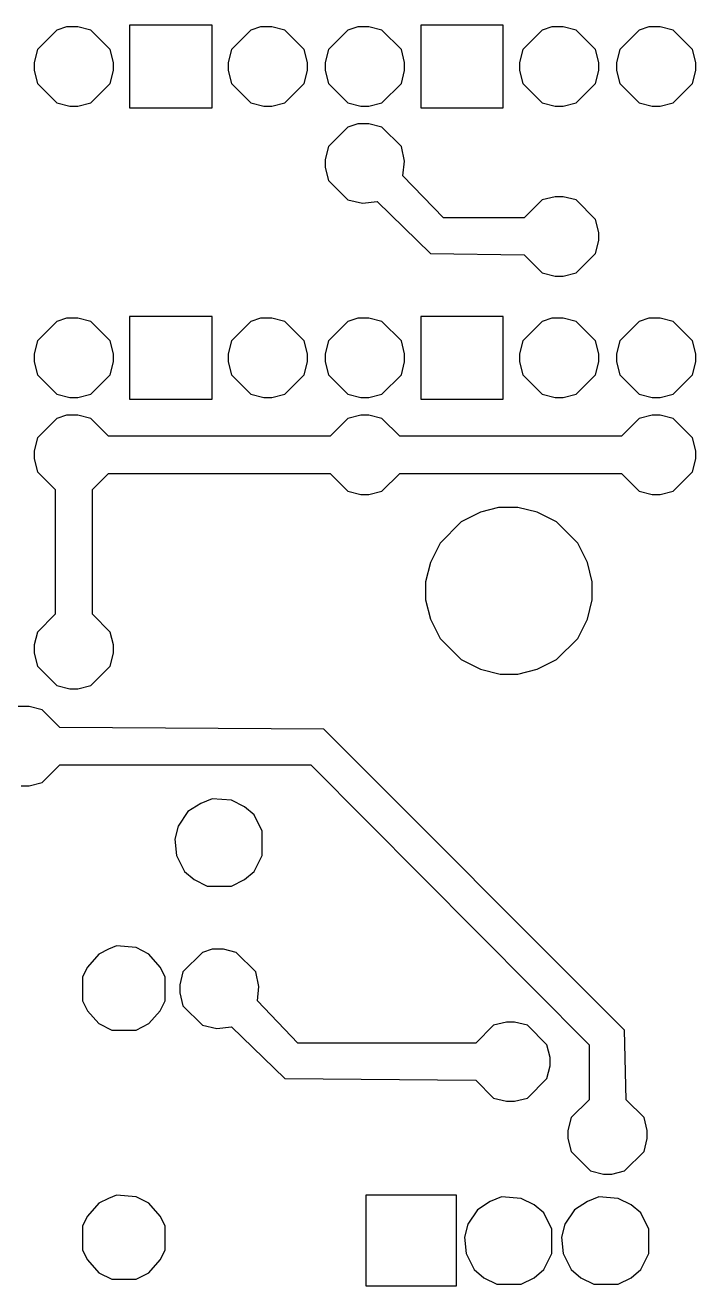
# Model space of a CAD drawing. Header units: millimetres. Extents: x 2 to 82, y 1 to 183.
# Drawn here: x 62.25 to 79.8, y 123.66 to 156.63 of the extents above; entities that cross this region are included whole.
import ezdxf

# ---------------------------------------------------------------- set-up
doc = ezdxf.new("R2010")
doc.units = ezdxf.units.MM
doc.layers.add('Default', color=70, linetype='Continuous')

msp = doc.modelspace()

# ---------------------------------------------------------------- linework, layer by layer
at = {"layer": 'Default'}
for points in [[(63.330667, 156.591), (63.330667, 156.591), (63.076667, 156.506333), (62.568667, 155.998333), (62.484, 155.659667), (62.484, 155.448), (62.568667, 155.109333), (63.076667, 154.601333), (63.415333, 154.516667), (63.627, 154.516667), (63.965667, 154.601333), (64.473667, 155.109333), (64.558333, 155.448), (64.558333, 155.659667), (64.473667, 155.998333), (63.965667, 156.506333), (63.627, 156.591), (63.330667, 156.591)], [(63.330667, 156.591), (63.330667, 156.591), (63.076667, 156.506333), (62.568667, 155.998333), (62.484, 155.659667), (62.484, 155.448), (62.568667, 155.109333), (63.076667, 154.601333), (63.415333, 154.516667), (63.627, 154.516667), (63.965667, 154.601333), (64.473667, 155.109333), (64.558333, 155.448), (64.558333, 155.659667), (64.473667, 155.998333), (63.965667, 156.506333), (63.627, 156.591), (63.330667, 156.591)], [(64.981667, 156.633333), (64.981667, 156.633333), (64.981667, 154.474333), (67.140667, 154.474333), (67.140667, 156.633333), (64.981667, 156.633333)], [(64.981667, 156.633333), (64.981667, 156.633333), (64.981667, 154.474333), (67.140667, 154.474333), (67.140667, 156.633333), (64.981667, 156.633333)], [(68.410667, 156.591), (68.410667, 156.591), (68.156667, 156.506333), (67.648667, 155.998333), (67.564, 155.659667), (67.564, 155.448), (67.648667, 155.109333), (68.156667, 154.601333), (68.495333, 154.516667), (68.707, 154.516667), (69.045667, 154.601333), (69.553667, 155.109333), (69.638333, 155.448), (69.638333, 155.659667), (69.553667, 155.998333), (69.045667, 156.506333), (68.707, 156.591), (68.410667, 156.591)], [(68.410667, 156.591), (68.410667, 156.591), (68.156667, 156.506333), (67.648667, 155.998333), (67.564, 155.659667), (67.564, 155.448), (67.648667, 155.109333), (68.156667, 154.601333), (68.495333, 154.516667), (68.707, 154.516667), (69.045667, 154.601333), (69.553667, 155.109333), (69.638333, 155.448), (69.638333, 155.659667), (69.553667, 155.998333), (69.045667, 156.506333), (68.707, 156.591), (68.410667, 156.591)], [(70.950667, 156.591), (70.950667, 156.591), (70.696667, 156.506333), (70.188667, 155.998333), (70.104, 155.659667), (70.104, 155.448), (70.188667, 155.109333), (70.696667, 154.601333), (71.035333, 154.516667), (71.247, 154.516667), (71.585667, 154.601333), (72.093667, 155.109333), (72.178333, 155.448), (72.178333, 155.659667), (72.093667, 155.998333), (71.585667, 156.506333), (71.247, 156.591), (70.950667, 156.591)], [(70.950667, 156.591), (70.950667, 156.591), (70.696667, 156.506333), (70.188667, 155.998333), (70.104, 155.659667), (70.104, 155.448), (70.188667, 155.109333), (70.696667, 154.601333), (71.035333, 154.516667), (71.247, 154.516667), (71.585667, 154.601333), (72.093667, 155.109333), (72.178333, 155.448), (72.178333, 155.659667), (72.093667, 155.998333), (71.585667, 156.506333), (71.247, 156.591), (70.950667, 156.591)], [(72.601667, 156.633333), (72.601667, 156.633333), (72.601667, 154.474333), (74.760667, 154.474333), (74.760667, 156.633333), (72.601667, 156.633333)], [(72.601667, 156.633333), (72.601667, 156.633333), (72.601667, 154.474333), (74.760667, 154.474333), (74.760667, 156.633333), (72.601667, 156.633333)], [(76.030667, 156.591), (76.030667, 156.591), (75.776667, 156.506333), (75.268667, 155.998333), (75.184, 155.659667), (75.184, 155.448), (75.268667, 155.109333), (75.776667, 154.601333), (76.115333, 154.516667), (76.327, 154.516667), (76.665667, 154.601333), (77.173667, 155.109333), (77.258333, 155.448), (77.258333, 155.659667), (77.173667, 155.998333), (76.665667, 156.506333), (76.327, 156.591), (76.030667, 156.591)], [(76.030667, 156.591), (76.030667, 156.591), (75.776667, 156.506333), (75.268667, 155.998333), (75.184, 155.659667), (75.184, 155.448), (75.268667, 155.109333), (75.776667, 154.601333), (76.115333, 154.516667), (76.327, 154.516667), (76.665667, 154.601333), (77.173667, 155.109333), (77.258333, 155.448), (77.258333, 155.659667), (77.173667, 155.998333), (76.665667, 156.506333), (76.327, 156.591), (76.030667, 156.591)], [(78.570667, 156.591), (78.570667, 156.591), (78.316667, 156.506333), (77.808667, 155.998333), (77.724, 155.659667), (77.724, 155.448), (77.808667, 155.109333), (78.316667, 154.601333), (78.655333, 154.516667), (78.867, 154.516667), (79.205667, 154.601333), (79.713667, 155.109333), (79.798333, 155.448), (79.798333, 155.659667), (79.713667, 155.998333), (79.205667, 156.506333), (78.867, 156.591), (78.570667, 156.591)], [(78.570667, 156.591), (78.570667, 156.591), (78.316667, 156.506333), (77.808667, 155.998333), (77.724, 155.659667), (77.724, 155.448), (77.808667, 155.109333), (78.316667, 154.601333), (78.655333, 154.516667), (78.867, 154.516667), (79.205667, 154.601333), (79.713667, 155.109333), (79.798333, 155.448), (79.798333, 155.659667), (79.713667, 155.998333), (79.205667, 156.506333), (78.867, 156.591), (78.570667, 156.591)], [(70.950667, 154.051), (70.950667, 154.051), (70.696667, 153.966333), (70.188667, 153.458333), (70.104, 153.119667), (70.104, 152.908), (70.188667, 152.569333), (70.696667, 152.061333), (71.077667, 151.976667), (71.458667, 152.019), (72.855667, 150.664333), (75.311, 150.622), (75.776667, 150.156333), (76.115333, 150.071667), (76.327, 150.071667), (76.665667, 150.156333), (77.173667, 150.664333), (77.258333, 151.003), (77.258333, 151.214667), (77.173667, 151.553333), (76.665667, 152.061333), (76.327, 152.146), (76.115333, 152.146), (75.776667, 152.061333), (75.311, 151.595667), (73.194333, 151.595667), (72.136, 152.696333), (72.178333, 153.077333), (72.093667, 153.458333), (71.585667, 153.966333), (71.247, 154.051), (70.950667, 154.051)], [(70.950667, 154.051), (70.950667, 154.051), (70.696667, 153.966333), (70.188667, 153.458333), (70.104, 153.119667), (70.104, 152.908), (70.188667, 152.569333), (70.696667, 152.061333), (71.077667, 151.976667), (71.458667, 152.019), (72.855667, 150.664333), (75.311, 150.622), (75.776667, 150.156333), (76.115333, 150.071667), (76.327, 150.071667), (76.665667, 150.156333), (77.173667, 150.664333), (77.258333, 151.003), (77.258333, 151.214667), (77.173667, 151.553333), (76.665667, 152.061333), (76.327, 152.146), (76.115333, 152.146), (75.776667, 152.061333), (75.311, 151.595667), (73.194333, 151.595667), (72.136, 152.696333), (72.178333, 153.077333), (72.093667, 153.458333), (71.585667, 153.966333), (71.247, 154.051), (70.950667, 154.051)], [(63.330667, 148.971), (63.330667, 148.971), (63.076667, 148.886333), (62.568667, 148.378333), (62.484, 148.039667), (62.484, 147.828), (62.568667, 147.489333), (63.076667, 146.981333), (63.415333, 146.896667), (63.627, 146.896667), (63.965667, 146.981333), (64.473667, 147.489333), (64.558333, 147.828), (64.558333, 148.039667), (64.473667, 148.378333), (63.965667, 148.886333), (63.627, 148.971), (63.330667, 148.971)], [(63.330667, 148.971), (63.330667, 148.971), (63.076667, 148.886333), (62.568667, 148.378333), (62.484, 148.039667), (62.484, 147.828), (62.568667, 147.489333), (63.076667, 146.981333), (63.415333, 146.896667), (63.627, 146.896667), (63.965667, 146.981333), (64.473667, 147.489333), (64.558333, 147.828), (64.558333, 148.039667), (64.473667, 148.378333), (63.965667, 148.886333), (63.627, 148.971), (63.330667, 148.971)], [(64.981667, 149.013333), (64.981667, 149.013333), (64.981667, 146.854333), (67.140667, 146.854333), (67.140667, 149.013333), (64.981667, 149.013333)], [(64.981667, 149.013333), (64.981667, 149.013333), (64.981667, 146.854333), (67.140667, 146.854333), (67.140667, 149.013333), (64.981667, 149.013333)], [(68.410667, 148.971), (68.410667, 148.971), (68.156667, 148.886333), (67.648667, 148.378333), (67.564, 148.039667), (67.564, 147.828), (67.648667, 147.489333), (68.156667, 146.981333), (68.495333, 146.896667), (68.707, 146.896667), (69.045667, 146.981333), (69.553667, 147.489333), (69.638333, 147.828), (69.638333, 148.039667), (69.553667, 148.378333), (69.045667, 148.886333), (68.707, 148.971), (68.410667, 148.971)], [(68.410667, 148.971), (68.410667, 148.971), (68.156667, 148.886333), (67.648667, 148.378333), (67.564, 148.039667), (67.564, 147.828), (67.648667, 147.489333), (68.156667, 146.981333), (68.495333, 146.896667), (68.707, 146.896667), (69.045667, 146.981333), (69.553667, 147.489333), (69.638333, 147.828), (69.638333, 148.039667), (69.553667, 148.378333), (69.045667, 148.886333), (68.707, 148.971), (68.410667, 148.971)], [(70.950667, 148.971), (70.950667, 148.971), (70.696667, 148.886333), (70.188667, 148.378333), (70.104, 148.039667), (70.104, 147.828), (70.188667, 147.489333), (70.696667, 146.981333), (71.035333, 146.896667), (71.247, 146.896667), (71.585667, 146.981333), (72.093667, 147.489333), (72.178333, 147.828), (72.178333, 148.039667), (72.093667, 148.378333), (71.585667, 148.886333), (71.247, 148.971), (70.950667, 148.971)], [(70.950667, 148.971), (70.950667, 148.971), (70.696667, 148.886333), (70.188667, 148.378333), (70.104, 148.039667), (70.104, 147.828), (70.188667, 147.489333), (70.696667, 146.981333), (71.035333, 146.896667), (71.247, 146.896667), (71.585667, 146.981333), (72.093667, 147.489333), (72.178333, 147.828), (72.178333, 148.039667), (72.093667, 148.378333), (71.585667, 148.886333), (71.247, 148.971), (70.950667, 148.971)], [(72.601667, 149.013333), (72.601667, 149.013333), (72.601667, 146.854333), (74.760667, 146.854333), (74.760667, 149.013333), (72.601667, 149.013333)], [(72.601667, 149.013333), (72.601667, 149.013333), (72.601667, 146.854333), (74.760667, 146.854333), (74.760667, 149.013333), (72.601667, 149.013333)], [(76.030667, 148.971), (76.030667, 148.971), (75.776667, 148.886333), (75.268667, 148.378333), (75.184, 148.039667), (75.184, 147.828), (75.268667, 147.489333), (75.776667, 146.981333), (76.115333, 146.896667), (76.327, 146.896667), (76.665667, 146.981333), (77.173667, 147.489333), (77.258333, 147.828), (77.258333, 148.039667), (77.173667, 148.378333), (76.665667, 148.886333), (76.327, 148.971), (76.030667, 148.971)], [(76.030667, 148.971), (76.030667, 148.971), (75.776667, 148.886333), (75.268667, 148.378333), (75.184, 148.039667), (75.184, 147.828), (75.268667, 147.489333), (75.776667, 146.981333), (76.115333, 146.896667), (76.327, 146.896667), (76.665667, 146.981333), (77.173667, 147.489333), (77.258333, 147.828), (77.258333, 148.039667), (77.173667, 148.378333), (76.665667, 148.886333), (76.327, 148.971), (76.030667, 148.971)], [(78.570667, 148.971), (78.570667, 148.971), (78.316667, 148.886333), (77.808667, 148.378333), (77.724, 148.039667), (77.724, 147.828), (77.808667, 147.489333), (78.316667, 146.981333), (78.655333, 146.896667), (78.867, 146.896667), (79.205667, 146.981333), (79.713667, 147.489333), (79.798333, 147.828), (79.798333, 148.039667), (79.713667, 148.378333), (79.205667, 148.886333), (78.867, 148.971), (78.570667, 148.971)], [(78.570667, 148.971), (78.570667, 148.971), (78.316667, 148.886333), (77.808667, 148.378333), (77.724, 148.039667), (77.724, 147.828), (77.808667, 147.489333), (78.316667, 146.981333), (78.655333, 146.896667), (78.867, 146.896667), (79.205667, 146.981333), (79.713667, 147.489333), (79.798333, 147.828), (79.798333, 148.039667), (79.713667, 148.378333), (79.205667, 148.886333), (78.867, 148.971), (78.570667, 148.971)], [(63.330667, 146.431), (63.330667, 146.431), (63.076667, 146.346333), (62.568667, 145.838333), (62.484, 145.499667), (62.484, 145.288), (62.568667, 144.949333), (63.034333, 144.483667), (63.034333, 141.224), (62.568667, 140.758333), (62.484, 140.419667), (62.484, 140.208), (62.568667, 139.869333), (63.076667, 139.361333), (63.415333, 139.276667), (63.627, 139.276667), (63.965667, 139.361333), (64.473667, 139.869333), (64.558333, 140.208), (64.558333, 140.419667), (64.473667, 140.758333), (64.008, 141.224), (64.008, 144.483667), (64.431333, 144.907), (70.231, 144.907), (70.696667, 144.441333), (71.035333, 144.356667), (71.247, 144.356667), (71.585667, 144.441333), (72.051333, 144.907), (77.851, 144.907), (78.316667, 144.441333), (78.655333, 144.356667), (78.867, 144.356667), (79.205667, 144.441333), (79.713667, 144.949333), (79.798333, 145.288), (79.798333, 145.499667), (79.713667, 145.838333), (79.205667, 146.346333), (78.867, 146.431), (78.655333, 146.431), (78.316667, 146.346333), (77.851, 145.880667), (72.051333, 145.880667), (71.585667, 146.346333), (71.247, 146.431), (71.035333, 146.431), (70.696667, 146.346333), (70.231, 145.880667), (64.431333, 145.880667), (63.965667, 146.346333), (63.627, 146.431), (63.330667, 146.431)], [(63.330667, 146.431), (63.330667, 146.431), (63.076667, 146.346333), (62.568667, 145.838333), (62.484, 145.499667), (62.484, 145.288), (62.568667, 144.949333), (63.034333, 144.483667), (63.034333, 141.224), (62.568667, 140.758333), (62.484, 140.419667), (62.484, 140.208), (62.568667, 139.869333), (63.076667, 139.361333), (63.415333, 139.276667), (63.627, 139.276667), (63.965667, 139.361333), (64.473667, 139.869333), (64.558333, 140.208), (64.558333, 140.419667), (64.473667, 140.758333), (64.008, 141.224), (64.008, 144.483667), (64.431333, 144.907), (70.231, 144.907), (70.696667, 144.441333), (71.035333, 144.356667), (71.247, 144.356667), (71.585667, 144.441333), (72.051333, 144.907), (77.851, 144.907), (78.316667, 144.441333), (78.655333, 144.356667), (78.867, 144.356667), (79.205667, 144.441333), (79.713667, 144.949333), (79.798333, 145.288), (79.798333, 145.499667), (79.713667, 145.838333), (79.205667, 146.346333), (78.867, 146.431), (78.655333, 146.431), (78.316667, 146.346333), (77.851, 145.880667), (72.051333, 145.880667), (71.585667, 146.346333), (71.247, 146.431), (71.035333, 146.431), (70.696667, 146.346333), (70.231, 145.880667), (64.431333, 145.880667), (63.965667, 146.346333), (63.627, 146.431), (63.330667, 146.431)], [(74.633667, 144.018), (74.633667, 144.018), (74.168, 143.891), (73.66, 143.637), (73.109667, 143.086667), (72.855667, 142.578667), (72.728667, 142.070667), (72.728667, 141.605), (72.855667, 141.097), (73.109667, 140.589), (73.66, 140.038667), (74.168, 139.784667), (74.676, 139.657667), (75.141667, 139.657667), (75.649667, 139.784667), (76.157667, 140.038667), (76.708, 140.589), (76.962, 141.097), (77.089, 141.605), (77.089, 142.070667), (76.962, 142.578667), (76.708, 143.086667), (76.157667, 143.637), (75.649667, 143.891), (75.141667, 144.018), (74.633667, 144.018)], [(74.633667, 144.018), (74.633667, 144.018), (74.168, 143.891), (73.66, 143.637), (73.109667, 143.086667), (72.855667, 142.578667), (72.728667, 142.070667), (72.728667, 141.605), (72.855667, 141.097), (73.109667, 140.589), (73.66, 140.038667), (74.168, 139.784667), (74.676, 139.657667), (75.141667, 139.657667), (75.649667, 139.784667), (76.157667, 140.038667), (76.708, 140.589), (76.962, 141.097), (77.089, 141.605), (77.089, 142.070667), (76.962, 142.578667), (76.708, 143.086667), (76.157667, 143.637), (75.649667, 143.891), (75.141667, 144.018), (74.633667, 144.018)], [(62.145333, 136.736667), (62.357, 136.736667), (62.695667, 136.821333), (63.161333, 137.287), (69.723, 137.287), (77.004333, 129.963333), (77.004333, 128.524), (76.538667, 128.058333), (76.454, 127.719667), (76.454, 127.508), (76.538667, 127.169333), (77.046667, 126.661333), (77.385333, 126.576667), (77.597, 126.576667), (77.935667, 126.661333), (78.443667, 127.169333), (78.528333, 127.508), (78.528333, 127.719667), (78.443667, 128.058333), (77.978, 128.524), (77.935667, 130.344333), (70.061667, 138.218333), (63.161333, 138.260667), (62.695667, 138.726333), (62.357, 138.811), (62.060667, 138.811)], [(62.145333, 136.736667), (62.357, 136.736667), (62.695667, 136.821333), (63.161333, 137.287), (69.723, 137.287), (77.004333, 129.963333), (77.004333, 128.524), (76.538667, 128.058333), (76.454, 127.719667), (76.454, 127.508), (76.538667, 127.169333), (77.046667, 126.661333), (77.385333, 126.576667), (77.597, 126.576667), (77.935667, 126.661333), (78.443667, 127.169333), (78.528333, 127.508), (78.528333, 127.719667), (78.443667, 128.058333), (77.978, 128.524), (77.935667, 130.344333), (70.061667, 138.218333), (63.161333, 138.260667), (62.695667, 138.726333), (62.357, 138.811), (62.060667, 138.811)], [(67.140667, 136.398), (67.140667, 136.398), (66.844333, 136.271), (66.505667, 136.059333), (66.251667, 135.678333), (66.167, 135.339667), (66.209333, 134.916333), (66.421, 134.493), (66.675, 134.281333), (67.013667, 134.112), (67.648667, 134.112), (67.987333, 134.281333), (68.241333, 134.493), (68.453, 134.916333), (68.453, 135.551333), (68.241333, 135.974667), (67.987333, 136.186333), (67.648667, 136.355667), (67.140667, 136.398)], [(67.140667, 136.398), (67.140667, 136.398), (66.844333, 136.271), (66.505667, 136.059333), (66.251667, 135.678333), (66.167, 135.339667), (66.209333, 134.916333), (66.421, 134.493), (66.675, 134.281333), (67.013667, 134.112), (67.648667, 134.112), (67.987333, 134.281333), (68.241333, 134.493), (68.453, 134.916333), (68.453, 135.551333), (68.241333, 135.974667), (67.987333, 136.186333), (67.648667, 136.355667), (67.140667, 136.398)], [(64.643, 132.545667), (64.643, 132.545667), (64.431333, 132.461), (64.177333, 132.334), (63.881, 131.995333), (63.754, 131.741333), (63.754, 131.106333), (63.881, 130.852333), (64.177333, 130.513667), (64.516, 130.344333), (65.151, 130.344333), (65.489667, 130.513667), (65.786, 130.852333), (65.913, 131.106333), (65.913, 131.741333), (65.786, 131.995333), (65.489667, 132.334), (65.151, 132.503333), (64.643, 132.545667)], [(64.643, 132.545667), (64.643, 132.545667), (64.431333, 132.461), (64.177333, 132.334), (63.881, 131.995333), (63.754, 131.741333), (63.754, 131.106333), (63.881, 130.852333), (64.177333, 130.513667), (64.516, 130.344333), (65.151, 130.344333), (65.489667, 130.513667), (65.786, 130.852333), (65.913, 131.106333), (65.913, 131.741333), (65.786, 131.995333), (65.489667, 132.334), (65.151, 132.503333), (64.643, 132.545667)], [(67.140667, 132.461), (67.140667, 132.461), (66.886667, 132.376333), (66.378667, 131.868333), (66.294, 131.529667), (66.294, 131.318), (66.378667, 130.979333), (66.886667, 130.471333), (67.267667, 130.386667), (67.648667, 130.429), (69.045667, 129.074333), (74.041, 129.032), (74.506667, 128.566333), (74.845333, 128.481667), (75.057, 128.481667), (75.395667, 128.566333), (75.903667, 129.074333), (75.988333, 129.413), (75.988333, 129.624667), (75.903667, 129.963333), (75.395667, 130.471333), (75.057, 130.556), (74.845333, 130.556), (74.506667, 130.471333), (74.041, 130.005667), (69.384333, 130.005667), (68.326, 131.106333), (68.368333, 131.487333), (68.283667, 131.868333), (67.775667, 132.376333), (67.437, 132.461), (67.140667, 132.461)], [(67.140667, 132.461), (67.140667, 132.461), (66.886667, 132.376333), (66.378667, 131.868333), (66.294, 131.529667), (66.294, 131.318), (66.378667, 130.979333), (66.886667, 130.471333), (67.267667, 130.386667), (67.648667, 130.429), (69.045667, 129.074333), (74.041, 129.032), (74.506667, 128.566333), (74.845333, 128.481667), (75.057, 128.481667), (75.395667, 128.566333), (75.903667, 129.074333), (75.988333, 129.413), (75.988333, 129.624667), (75.903667, 129.963333), (75.395667, 130.471333), (75.057, 130.556), (74.845333, 130.556), (74.506667, 130.471333), (74.041, 130.005667), (69.384333, 130.005667), (68.326, 131.106333), (68.368333, 131.487333), (68.283667, 131.868333), (67.775667, 132.376333), (67.437, 132.461), (67.140667, 132.461)], [(64.643, 126.026333), (64.643, 126.026333), (64.431333, 125.941667), (64.177333, 125.814667), (63.881, 125.476), (63.754, 125.222), (63.754, 124.587), (63.881, 124.333), (64.177333, 123.994333), (64.516, 123.825), (65.151, 123.825), (65.489667, 123.994333), (65.786, 124.333), (65.913, 124.587), (65.913, 125.222), (65.786, 125.476), (65.489667, 125.814667), (65.151, 125.984), (64.643, 126.026333)], [(64.643, 126.026333), (64.643, 126.026333), (64.431333, 125.941667), (64.177333, 125.814667), (63.881, 125.476), (63.754, 125.222), (63.754, 124.587), (63.881, 124.333), (64.177333, 123.994333), (64.516, 123.825), (65.151, 123.825), (65.489667, 123.994333), (65.786, 124.333), (65.913, 124.587), (65.913, 125.222), (65.786, 125.476), (65.489667, 125.814667), (65.151, 125.984), (64.643, 126.026333)], [(71.162333, 126.026333), (71.162333, 126.026333), (71.162333, 123.655667), (73.533, 123.655667), (73.533, 126.026333), (71.162333, 126.026333)], [(71.162333, 126.026333), (71.162333, 126.026333), (71.162333, 123.655667), (73.533, 123.655667), (73.533, 126.026333), (71.162333, 126.026333)], [(74.718333, 125.984), (74.718333, 125.984), (74.422, 125.857), (74.083333, 125.645333), (73.829333, 125.264333), (73.744667, 124.925667), (73.787, 124.502333), (73.998667, 124.079), (74.252667, 123.867333), (74.591333, 123.698), (75.226333, 123.698), (75.565, 123.867333), (75.819, 124.079), (76.030667, 124.502333), (76.030667, 125.137333), (75.819, 125.560667), (75.565, 125.772333), (75.226333, 125.941667), (74.718333, 125.984)], [(74.718333, 125.984), (74.718333, 125.984), (74.422, 125.857), (74.083333, 125.645333), (73.829333, 125.264333), (73.744667, 124.925667), (73.787, 124.502333), (73.998667, 124.079), (74.252667, 123.867333), (74.591333, 123.698), (75.226333, 123.698), (75.565, 123.867333), (75.819, 124.079), (76.030667, 124.502333), (76.030667, 125.137333), (75.819, 125.560667), (75.565, 125.772333), (75.226333, 125.941667), (74.718333, 125.984)], [(77.258333, 125.984), (77.258333, 125.984), (76.962, 125.857), (76.623333, 125.645333), (76.369333, 125.264333), (76.284667, 124.925667), (76.327, 124.502333), (76.538667, 124.079), (76.792667, 123.867333), (77.131333, 123.698), (77.766333, 123.698), (78.105, 123.867333), (78.359, 124.079), (78.570667, 124.502333), (78.570667, 125.137333), (78.359, 125.560667), (78.105, 125.772333), (77.766333, 125.941667), (77.258333, 125.984)], [(77.258333, 125.984), (77.258333, 125.984), (76.962, 125.857), (76.623333, 125.645333), (76.369333, 125.264333), (76.284667, 124.925667), (76.327, 124.502333), (76.538667, 124.079), (76.792667, 123.867333), (77.131333, 123.698), (77.766333, 123.698), (78.105, 123.867333), (78.359, 124.079), (78.570667, 124.502333), (78.570667, 125.137333), (78.359, 125.560667), (78.105, 125.772333), (77.766333, 125.941667), (77.258333, 125.984)]]:
    msp.add_lwpolyline(points, dxfattribs=at)

doc.saveas('drawing.dxf')
